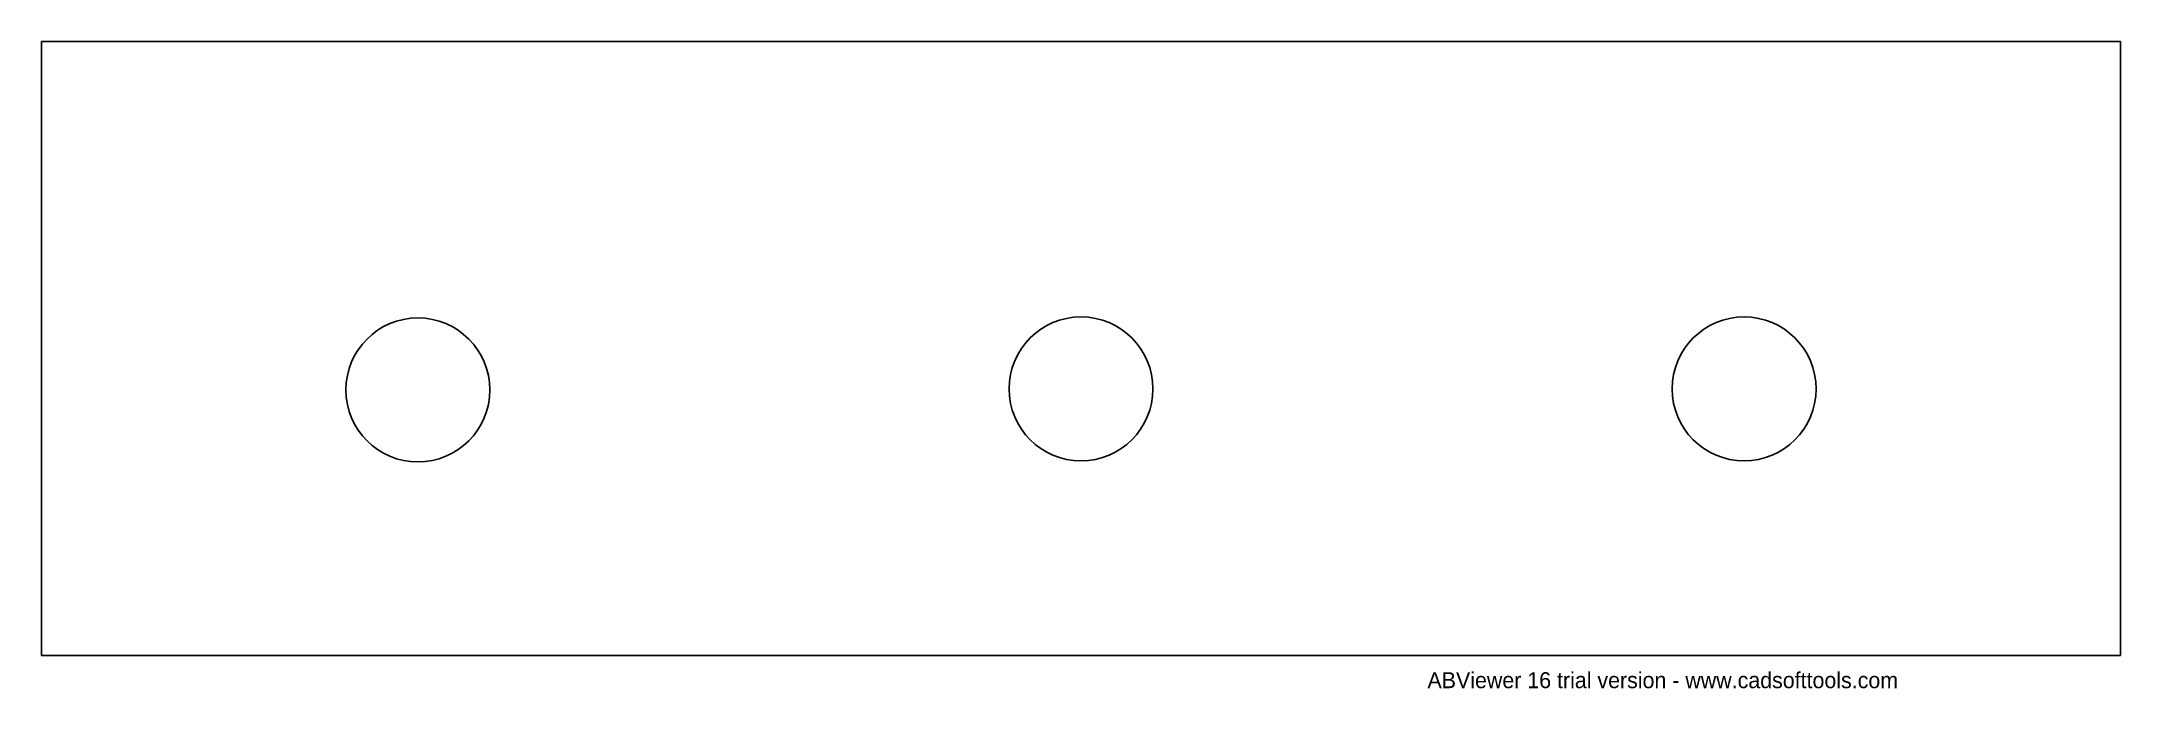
# Model space of a CAD drawing. Header units: millimetres. Extents: x 0 to 627, y -10 to 185.
import ezdxf

# ---------------------------------------------------------------- set-up
doc = ezdxf.new("R2010")
doc.units = ezdxf.units.MM
doc.layers.get('0').update_dxf_attribs({"linetype": 'CONTINUOUS'})

# ---------------------------------------------------------------- blocks, each defined once
blk = doc.blocks.new('ABViewer')
at = {"color": 1, "insert": (0, 0), "char_height": 0.05, "attachment_point": 1}
blk.add_mtext('ABViewer 16 trial version - www.cadsofttools.com', dxfattribs=at)

msp = doc.modelspace()

# ---------------------------------------------------------------- linework, layer by layer
at = {"color": 7, "linetype": 'CONTINUOUS'}
for p, q in [((0, 0), (0, 185)), ((0, 185), (627, 185)), ((627, 0), (627, 185)), ((0, 0), (627, 0))]:
    msp.add_line(p, q, dxfattribs=at)
for centre in [(113.5, 80), (313.5, 80.32), (513.5, 80.32)]:
    msp.add_circle(centre, 21.7, dxfattribs=at)

# ---------------------------------------------------------------- block references
at = {"xscale": 96.4615384615385, "yscale": 96.4615384615385}
msp.add_blockref('ABViewer', (418, -5.07), dxfattribs=at)

doc.saveas('drawing.dxf')
